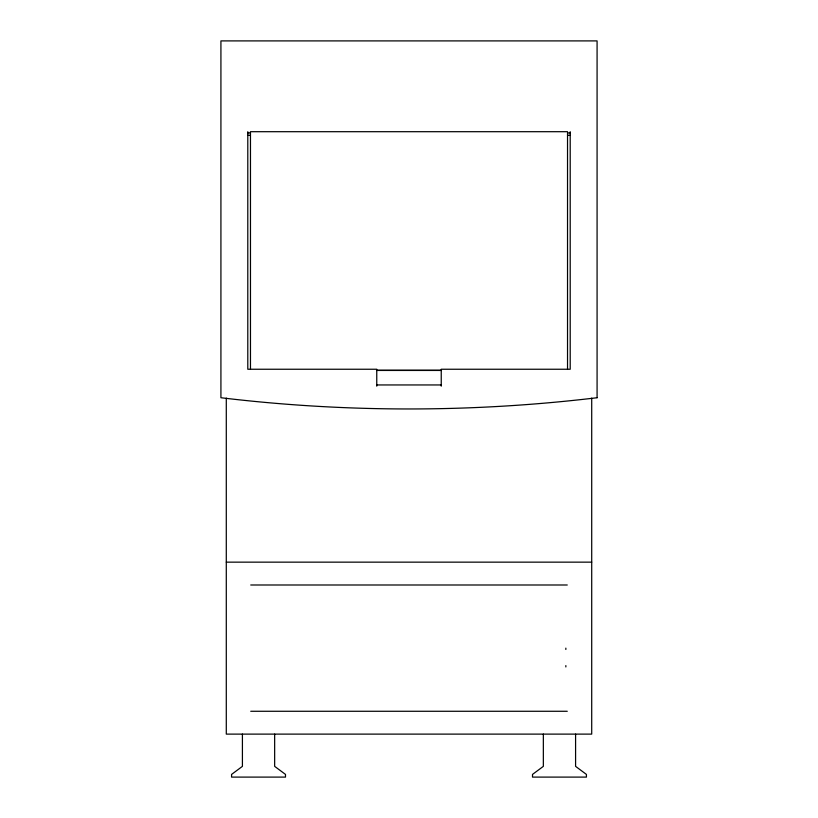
<?xml version="1.0" encoding="UTF-8"?>
<svg xmlns="http://www.w3.org/2000/svg" width="818" height="818" viewBox="0 0 818 818"><rect width="100%" height="100%" fill="white"/><g stroke="black" fill="none" stroke-linecap="round" stroke-linejoin="round"><path stroke-width="1.23" d="M567.528 131.698L250.472 131.698L250.472 369.051M247.793 132.915L250.339 132.915M567.661 132.915L570.207 132.915M247.793 135.328L250.339 135.328M567.528 135.328L570.207 135.328M376.536 370.257L441.464 370.257M376.505 370.452L441.495 370.452M376.761 384.951L441.239 384.951M226.289 562.15L591.711 562.15M250.737 584.993L567.263 584.993M250.737 711.271L567.263 711.271M591.711 398.11L591.711 734.114L226.289 734.114L226.289 398.11M575.586 734.114L575.586 766.354L586.424 774.411L586.424 777.1L532.508 777.1L532.508 774.411L543.346 766.354L543.346 734.114M570.207 131.698L570.207 369.245L441.239 369.245L441.239 386.168M567.528 132.915L567.528 369.051M565.851 648.132L565.851 649.472M565.851 665.596L565.851 666.936M376.761 386.168L376.761 369.245L247.793 369.245L247.793 131.698M274.654 734.114L274.654 766.354L285.492 774.411L285.492 777.1L231.576 777.1L231.576 774.411L242.414 766.354L242.414 734.114M597.079 397.732C472.283 412.701 345.717 412.701 220.921 397.732L220.921 40.9L597.079 40.9L597.079 397.732"/></g></svg>
